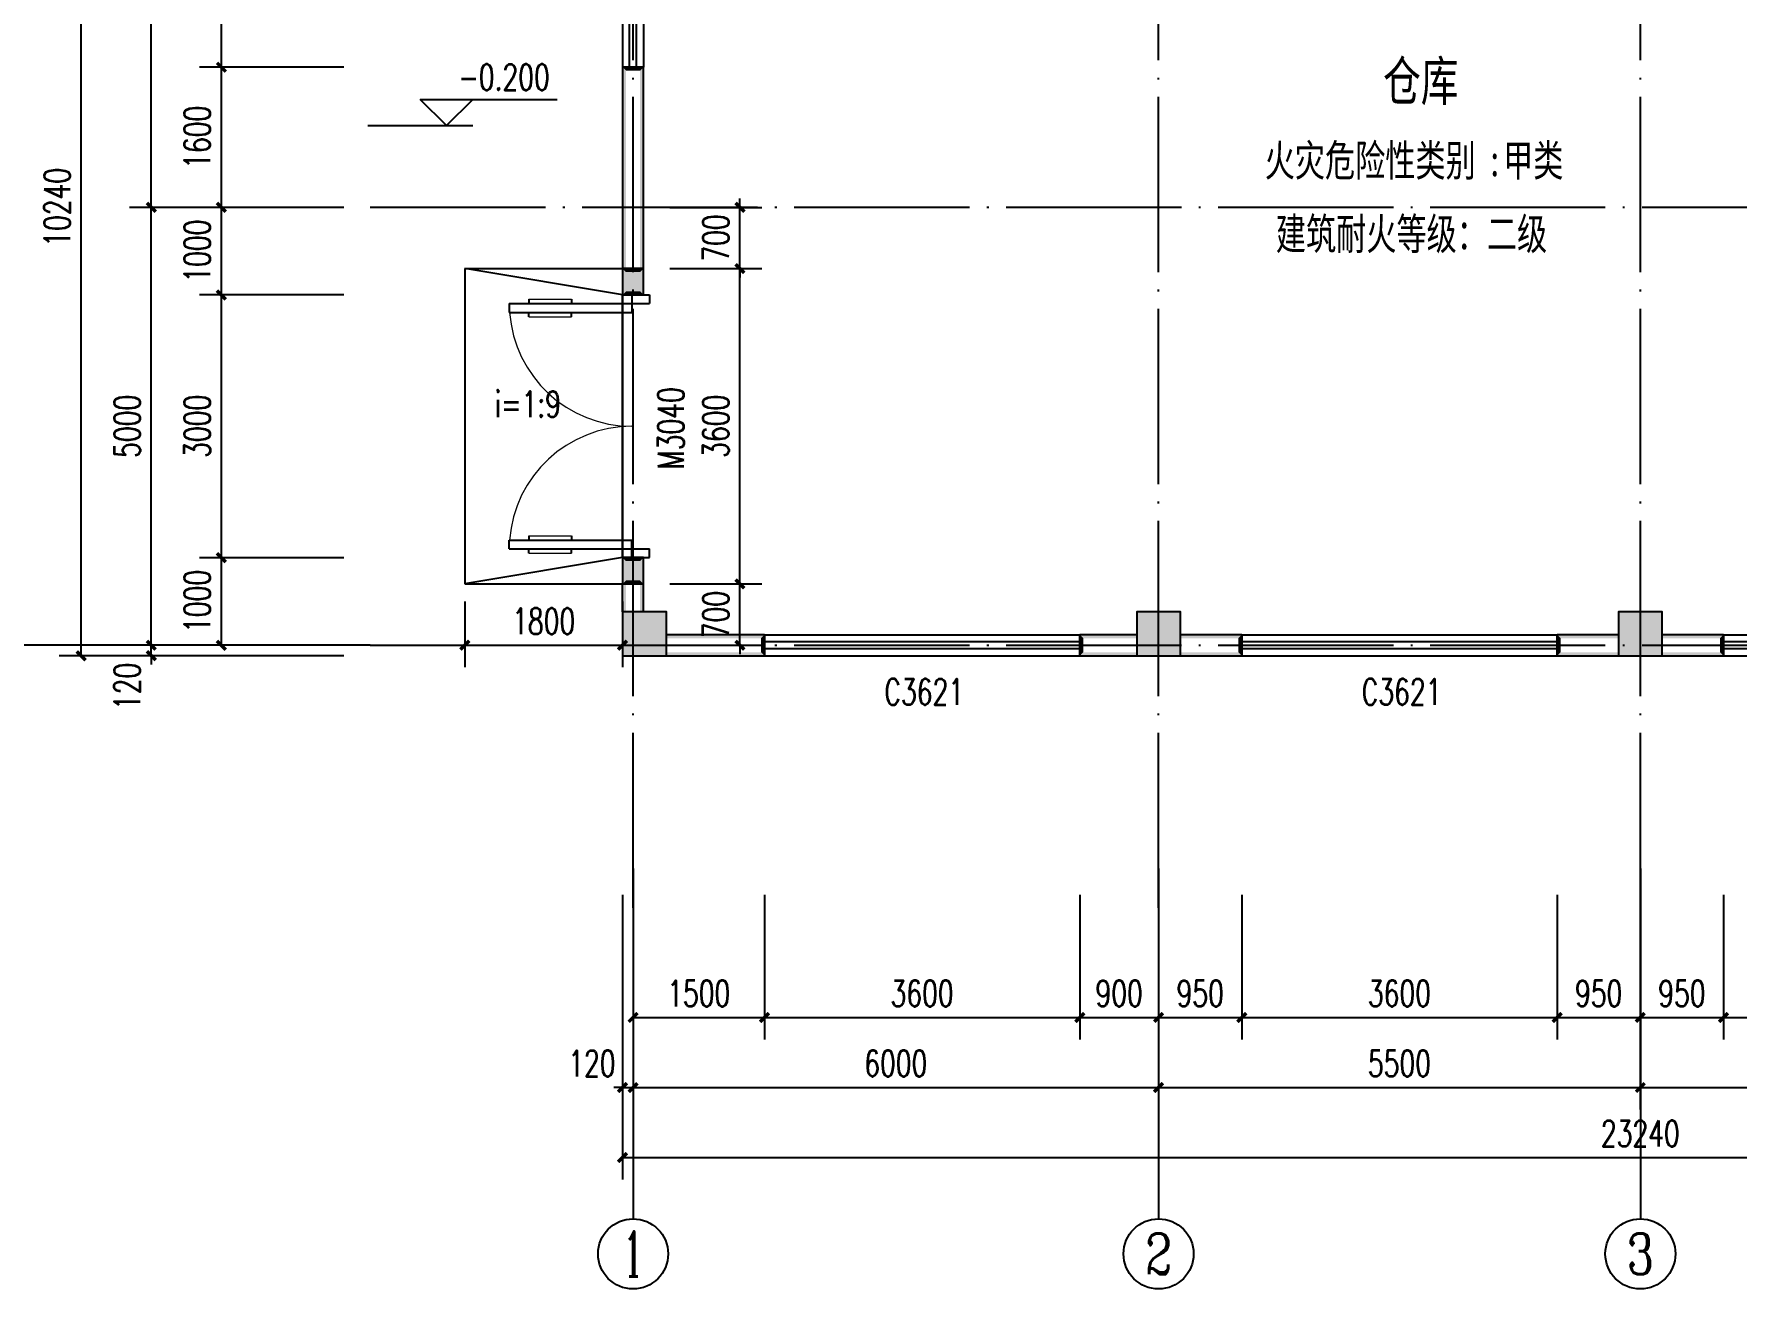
# Model space of a CAD drawing. Extents: x 1885024 to 2490229, y 18495599 to 18794495.
# Drawn here: x 2441440 to 2460882, y 18671531 to 18685860 of the extents above; entities that cross this region are included whole.
import ezdxf
from ezdxf.enums import TextEntityAlignment as Align

# ---------------------------------------------------------------- set-up
doc = ezdxf.new("R2010")
doc.units = 0
doc.header["$LTSCALE"] = 1000
doc.header["$MEASUREMENT"] = 0
doc.linetypes.add('DOTE', pattern=[2.42, 2, -0.2, 0.02, -0.2])
doc.layers.get('Defpoints').update_dxf_attribs({"color": 250})
for name, color, linetype in [('AXIS_TEXT', 7, 'Continuous'), ('AXIS_外部', 171, 'Continuous'), ('COLUMN', 2, 'Continuous'), ('DIM_ELEV', 145, 'Continuous'), ('DIM_SYMB', 165, 'Continuous'), ('DOTE', 1, 'DOTE'), ('GROUND', 150, 'Continuous'), ('PUB_DIM', 161, 'Continuous'), ('PUB_HATCH', 8, 'Continuous'), ('PUB_TEXT', 7, 'Continuous'), ('PUB_WALL', 9, 'Continuous'), ('WALL', 9, 'Continuous'), ('WINDOW', 140, 'Continuous'), ('WINDOW_TEXT', 7, 'Continuous')]:
    doc.layers.add(name, color=color, linetype=linetype)
doc.styles.add('_TCH_AXIS', font='COMPLEX', dxfattribs={"bigfont": 'GBCBIG'})
doc.styles.add('_TCH_DIM', font='SIMPLEX', dxfattribs={"bigfont": 'GBCBIG'})
doc.styles.add('_TCH_DIM_T3', font='SIMPLEX', dxfattribs={"width": 0.705882, "bigfont": 'GBCBIG'})
doc.styles.add('_TCH_WINDOW', font='SIMPLEX', dxfattribs={"height": 3.5, "bigfont": 'GBCBIG'})
doc.styles.add('COMPLEX', font='COMPLEX')
doc.styles.add('HT', font='simhei.ttf', dxfattribs={"width": 0.7})
doc.dimstyles.new('_TCH_ARCH&&100', dxfattribs={"dimtxt": 297.5, "dimasz": 100, "dimexe": 250, "dimexo": 300, "dimgap": 126.25, "dimtad": 1, "dimdec": 0, "dimzin": 0, "dimdsep": 46, "dimtxsty": '_TCH_DIM_T3', "dimblk": 'ARCHTICK', "dimcen": 0.09, "dimclrt": 7, "dimazin": 2, "dimtfac": 1, "dimtdec": 0, "dimtix": 1, "dimtmove": 2, "dimatfit": 3, "dimfxl": 0, "dimtolj": 1, "dimtzin": 0, "dimarcsym": 0})

# ---------------------------------------------------------------- blocks, each defined once
blk = doc.blocks.new('_ArchTick')
at = {"color": 0, "linetype": 'ByBlock', "const_width": 0.4}
blk.add_lwpolyline([(-0.5, -0.5), (0.5, 0.5)], dxfattribs=at)
blk = doc.blocks.new('*D65')
at = {"layer": 'Defpoints', "color": 0}
for p in [(2448399, 18683881), (2449499, 18683881), (2448399, 18683181)]:
    blk.add_point(p, dxfattribs=at)
at = {"layer": 'PUB_DIM', "color": 0, "lineweight": -2}
for p, q in [((2448699, 18683881), (2449749, 18683881)), ((2449499, 18683881), (2449499, 18683981)), ((2449499, 18683181), (2449499, 18683881)), ((2448699, 18683181), (2449749, 18683181)), ((2449499, 18683181), (2449499, 18683081))]:
    blk.add_line(p, q, dxfattribs=at)
at = {"layer": 'PUB_DIM', "color": 0, "lineweight": -2, "xscale": 100, "yscale": 100, "zscale": 100}
for p, rotation in [((2449499, 18683881), 270), ((2449499, 18683181), 90)]:
    blk.add_blockref('_ArchTick', p, dxfattribs=dict(at, rotation=rotation))
at = {"layer": 'PUB_DIM', "color": 7, "insert": (2449224, 18683531), "char_height": 297.5, "attachment_point": 5, "rotation": 90, "style": '_TCH_DIM_T3'}
blk.add_mtext('\\A1;700', dxfattribs=at)
blk = doc.blocks.new('*D66')
at = {"layer": 'Defpoints', "color": 0}
for p in [(2448399, 18683181), (2449499, 18683181), (2448399, 18679581)]:
    blk.add_point(p, dxfattribs=at)
at = {"layer": 'PUB_DIM', "color": 0, "lineweight": -2}
for p, q in [((2448699, 18683181), (2449749, 18683181)), ((2449499, 18679581), (2449499, 18683181)), ((2448699, 18679581), (2449749, 18679581))]:
    blk.add_line(p, q, dxfattribs=at)
at = {"layer": 'PUB_DIM', "color": 0, "lineweight": -2, "xscale": 100, "yscale": 100, "zscale": 100}
for p, rotation in [((2449499, 18683181), 90), ((2449499, 18679581), 270)]:
    blk.add_blockref('_ArchTick', p, dxfattribs=dict(at, rotation=rotation))
at = {"layer": 'PUB_DIM', "color": 7, "insert": (2449224, 18681381), "char_height": 297.5, "attachment_point": 5, "rotation": 90, "style": '_TCH_DIM_T3'}
blk.add_mtext('\\A1;3600', dxfattribs=at)
blk = doc.blocks.new('*D67')
at = {"layer": 'Defpoints', "color": 0}
for p in [(2448399, 18679581), (2449499, 18679581), (2448399, 18678881)]:
    blk.add_point(p, dxfattribs=at)
at = {"layer": 'PUB_DIM', "color": 0, "lineweight": -2}
for p, q in [((2448699, 18679581), (2449749, 18679581)), ((2449499, 18679581), (2449499, 18679681)), ((2449499, 18678881), (2449499, 18679581)), ((2448699, 18678881), (2449749, 18678881)), ((2449499, 18678881), (2449499, 18678781))]:
    blk.add_line(p, q, dxfattribs=at)
at = {"layer": 'PUB_DIM', "color": 0, "lineweight": -2, "xscale": 100, "yscale": 100, "zscale": 100}
for p, rotation in [((2449499, 18679581), 270), ((2449499, 18678881), 90)]:
    blk.add_blockref('_ArchTick', p, dxfattribs=dict(at, rotation=rotation))
at = {"layer": 'PUB_DIM', "color": 7, "insert": (2449224, 18679231), "char_height": 297.5, "attachment_point": 5, "rotation": 90, "style": '_TCH_DIM_T3'}
blk.add_mtext('\\A1;700', dxfattribs=at)
blk = doc.blocks.new('*D70')
at = {"layer": 'Defpoints', "color": 0}
for p in [(2446359, 18679681), (2448159, 18679681), (2448159, 18678881)]:
    blk.add_point(p, dxfattribs=at)
at = {"layer": 'PUB_DIM', "color": 0, "lineweight": -2}
for p, q in [((2446359, 18679381), (2446359, 18678631)), ((2448159, 18679381), (2448159, 18678631)), ((2446359, 18678881), (2448159, 18678881))]:
    blk.add_line(p, q, dxfattribs=at)
at = {"layer": 'PUB_DIM', "color": 0, "lineweight": -2, "xscale": 100, "yscale": 100, "zscale": 100, "rotation": 180}
blk.add_blockref('_ArchTick', (2446359, 18678881), dxfattribs=at)
at = {"layer": 'PUB_DIM', "color": 0, "lineweight": -2, "xscale": 100, "yscale": 100, "zscale": 100}
blk.add_blockref('_ArchTick', (2448159, 18678881), dxfattribs=at)
at = {"layer": 'PUB_DIM', "color": 7, "insert": (2447259, 18679156), "char_height": 297.5, "attachment_point": 5, "style": '_TCH_DIM_T3'}
blk.add_mtext('\\A1;1800', dxfattribs=at)
blk = doc.blocks.new('*D75')
at = {"layer": 'Defpoints', "color": 0}
for p in [(2460729, 18676331), (2464329, 18676331), (2464329, 18674631)]:
    blk.add_point(p, dxfattribs=at)
at = {"layer": 'PUB_DIM', "color": 0, "lineweight": -2}
for p, q in [((2460729, 18676031), (2460729, 18674381)), ((2464329, 18676031), (2464329, 18674381)), ((2460729, 18674631), (2464329, 18674631))]:
    blk.add_line(p, q, dxfattribs=at)
at = {"layer": 'PUB_DIM', "color": 0, "lineweight": -2, "xscale": 100, "yscale": 100, "zscale": 100, "rotation": 180}
blk.add_blockref('_ArchTick', (2460729, 18674631), dxfattribs=at)
at = {"layer": 'PUB_DIM', "color": 0, "lineweight": -2, "xscale": 100, "yscale": 100, "zscale": 100}
blk.add_blockref('_ArchTick', (2464329, 18674631), dxfattribs=at)
at = {"layer": 'PUB_DIM', "color": 7, "insert": (2462529, 18674906), "char_height": 297.5, "attachment_point": 5, "style": '_TCH_DIM_T3'}
blk.add_mtext('\\A1;3600', dxfattribs=at)
blk = doc.blocks.new('*D76')
at = {"layer": 'Defpoints', "color": 0}
for p in [(2459779, 18676331), (2460729, 18676331), (2460729, 18674631)]:
    blk.add_point(p, dxfattribs=at)
at = {"layer": 'PUB_DIM', "color": 0, "lineweight": -2}
for p, q in [((2459779, 18676031), (2459779, 18674381)), ((2460729, 18676031), (2460729, 18674381)), ((2459779, 18674631), (2460729, 18674631))]:
    blk.add_line(p, q, dxfattribs=at)
at = {"layer": 'PUB_DIM', "color": 0, "lineweight": -2, "xscale": 100, "yscale": 100, "zscale": 100, "rotation": 180}
blk.add_blockref('_ArchTick', (2459779, 18674631), dxfattribs=at)
at = {"layer": 'PUB_DIM', "color": 0, "lineweight": -2, "xscale": 100, "yscale": 100, "zscale": 100}
blk.add_blockref('_ArchTick', (2460729, 18674631), dxfattribs=at)
at = {"layer": 'PUB_DIM', "color": 7, "insert": (2460254, 18674906), "char_height": 297.5, "attachment_point": 5, "style": '_TCH_DIM_T3'}
blk.add_mtext('\\A1;950', dxfattribs=at)
blk = doc.blocks.new('*D77')
at = {"layer": 'Defpoints', "color": 0}
for p in [(2458829, 18676331), (2459779, 18676331), (2459779, 18674631)]:
    blk.add_point(p, dxfattribs=at)
at = {"layer": 'PUB_DIM', "color": 0, "lineweight": -2}
for p, q in [((2458829, 18676031), (2458829, 18674381)), ((2459779, 18676031), (2459779, 18674381)), ((2458829, 18674631), (2459779, 18674631))]:
    blk.add_line(p, q, dxfattribs=at)
at = {"layer": 'PUB_DIM', "color": 0, "lineweight": -2, "xscale": 100, "yscale": 100, "zscale": 100, "rotation": 180}
blk.add_blockref('_ArchTick', (2458829, 18674631), dxfattribs=at)
at = {"layer": 'PUB_DIM', "color": 0, "lineweight": -2, "xscale": 100, "yscale": 100, "zscale": 100}
blk.add_blockref('_ArchTick', (2459779, 18674631), dxfattribs=at)
at = {"layer": 'PUB_DIM', "color": 7, "insert": (2459304, 18674906), "char_height": 297.5, "attachment_point": 5, "style": '_TCH_DIM_T3'}
blk.add_mtext('\\A1;950', dxfattribs=at)
blk = doc.blocks.new('*D78')
at = {"layer": 'Defpoints', "color": 0}
for p in [(2455229, 18676331), (2458829, 18676331), (2458829, 18674631)]:
    blk.add_point(p, dxfattribs=at)
at = {"layer": 'PUB_DIM', "color": 0, "lineweight": -2}
for p, q in [((2455229, 18676031), (2455229, 18674381)), ((2458829, 18676031), (2458829, 18674381)), ((2455229, 18674631), (2458829, 18674631))]:
    blk.add_line(p, q, dxfattribs=at)
at = {"layer": 'PUB_DIM', "color": 0, "lineweight": -2, "xscale": 100, "yscale": 100, "zscale": 100, "rotation": 180}
blk.add_blockref('_ArchTick', (2455229, 18674631), dxfattribs=at)
at = {"layer": 'PUB_DIM', "color": 0, "lineweight": -2, "xscale": 100, "yscale": 100, "zscale": 100}
blk.add_blockref('_ArchTick', (2458829, 18674631), dxfattribs=at)
at = {"layer": 'PUB_DIM', "color": 7, "insert": (2457029, 18674906), "char_height": 297.5, "attachment_point": 5, "style": '_TCH_DIM_T3'}
blk.add_mtext('\\A1;3600', dxfattribs=at)
blk = doc.blocks.new('*D79')
at = {"layer": 'Defpoints', "color": 0}
for p in [(2454279, 18676331), (2455229, 18676331), (2455229, 18674631)]:
    blk.add_point(p, dxfattribs=at)
at = {"layer": 'PUB_DIM', "color": 0, "lineweight": -2}
for p, q in [((2454279, 18676031), (2454279, 18674381)), ((2455229, 18676031), (2455229, 18674381)), ((2454279, 18674631), (2455229, 18674631))]:
    blk.add_line(p, q, dxfattribs=at)
at = {"layer": 'PUB_DIM', "color": 0, "lineweight": -2, "xscale": 100, "yscale": 100, "zscale": 100, "rotation": 180}
blk.add_blockref('_ArchTick', (2454279, 18674631), dxfattribs=at)
at = {"layer": 'PUB_DIM', "color": 0, "lineweight": -2, "xscale": 100, "yscale": 100, "zscale": 100}
blk.add_blockref('_ArchTick', (2455229, 18674631), dxfattribs=at)
at = {"layer": 'PUB_DIM', "color": 7, "insert": (2454754, 18674906), "char_height": 297.5, "attachment_point": 5, "style": '_TCH_DIM_T3'}
blk.add_mtext('\\A1;950', dxfattribs=at)
blk = doc.blocks.new('*D80')
at = {"layer": 'Defpoints', "color": 0}
for p in [(2453379, 18676331), (2454279, 18676331), (2454279, 18674631)]:
    blk.add_point(p, dxfattribs=at)
at = {"layer": 'PUB_DIM', "color": 0, "lineweight": -2}
for p, q in [((2453379, 18676031), (2453379, 18674381)), ((2454279, 18676031), (2454279, 18674381)), ((2453379, 18674631), (2454279, 18674631))]:
    blk.add_line(p, q, dxfattribs=at)
at = {"layer": 'PUB_DIM', "color": 0, "lineweight": -2, "xscale": 100, "yscale": 100, "zscale": 100, "rotation": 180}
blk.add_blockref('_ArchTick', (2453379, 18674631), dxfattribs=at)
at = {"layer": 'PUB_DIM', "color": 0, "lineweight": -2, "xscale": 100, "yscale": 100, "zscale": 100}
blk.add_blockref('_ArchTick', (2454279, 18674631), dxfattribs=at)
at = {"layer": 'PUB_DIM', "color": 7, "insert": (2453829, 18674906), "char_height": 297.5, "attachment_point": 5, "style": '_TCH_DIM_T3'}
blk.add_mtext('\\A1;900', dxfattribs=at)
blk = doc.blocks.new('*D81')
at = {"layer": 'Defpoints', "color": 0}
for p in [(2449779, 18676331), (2453379, 18676331), (2453379, 18674631)]:
    blk.add_point(p, dxfattribs=at)
at = {"layer": 'PUB_DIM', "color": 0, "lineweight": -2}
for p, q in [((2449779, 18676031), (2449779, 18674381)), ((2453379, 18676031), (2453379, 18674381)), ((2449779, 18674631), (2453379, 18674631))]:
    blk.add_line(p, q, dxfattribs=at)
at = {"layer": 'PUB_DIM', "color": 0, "lineweight": -2, "xscale": 100, "yscale": 100, "zscale": 100, "rotation": 180}
blk.add_blockref('_ArchTick', (2449779, 18674631), dxfattribs=at)
at = {"layer": 'PUB_DIM', "color": 0, "lineweight": -2, "xscale": 100, "yscale": 100, "zscale": 100}
blk.add_blockref('_ArchTick', (2453379, 18674631), dxfattribs=at)
at = {"layer": 'PUB_DIM', "color": 7, "insert": (2451579, 18674906), "char_height": 297.5, "attachment_point": 5, "style": '_TCH_DIM_T3'}
blk.add_mtext('\\A1;3600', dxfattribs=at)
blk = doc.blocks.new('*D82')
at = {"layer": 'Defpoints', "color": 0}
for p in [(2448279, 18676331), (2449779, 18676331), (2449779, 18674631)]:
    blk.add_point(p, dxfattribs=at)
at = {"layer": 'PUB_DIM', "color": 0, "lineweight": -2}
for p, q in [((2448279, 18676031), (2448279, 18674381)), ((2449779, 18676031), (2449779, 18674381)), ((2448279, 18674631), (2449779, 18674631))]:
    blk.add_line(p, q, dxfattribs=at)
at = {"layer": 'PUB_DIM', "color": 0, "lineweight": -2, "xscale": 100, "yscale": 100, "zscale": 100, "rotation": 180}
blk.add_blockref('_ArchTick', (2448279, 18674631), dxfattribs=at)
at = {"layer": 'PUB_DIM', "color": 0, "lineweight": -2, "xscale": 100, "yscale": 100, "zscale": 100}
blk.add_blockref('_ArchTick', (2449779, 18674631), dxfattribs=at)
at = {"layer": 'PUB_DIM', "color": 7, "insert": (2449029, 18674906), "char_height": 297.5, "attachment_point": 5, "style": '_TCH_DIM_T3'}
blk.add_mtext('\\A1;1500', dxfattribs=at)
blk = doc.blocks.new('*D84')
at = {"layer": 'Defpoints', "color": 0}
for p in [(2443579, 18687281), (2445279, 18687281), (2445279, 18685481)]:
    blk.add_point(p, dxfattribs=at)
at = {"layer": 'PUB_DIM', "color": 0, "lineweight": -2}
for p, q in [((2444979, 18687281), (2443329, 18687281)), ((2443579, 18685481), (2443579, 18687281)), ((2444979, 18685481), (2443329, 18685481))]:
    blk.add_line(p, q, dxfattribs=at)
at = {"layer": 'PUB_DIM', "color": 0, "lineweight": -2, "xscale": 100, "yscale": 100, "zscale": 100}
for p, rotation in [((2443579, 18687281), 90), ((2443579, 18685481), 270)]:
    blk.add_blockref('_ArchTick', p, dxfattribs=dict(at, rotation=rotation))
at = {"layer": 'PUB_DIM', "color": 7, "insert": (2443304, 18686381), "char_height": 297.5, "attachment_point": 5, "rotation": 90, "style": '_TCH_DIM_T3'}
blk.add_mtext('\\A1;1800', dxfattribs=at)
blk = doc.blocks.new('*D85')
at = {"layer": 'Defpoints', "color": 0}
for p in [(2443579, 18685481), (2445279, 18685481), (2445279, 18683881)]:
    blk.add_point(p, dxfattribs=at)
at = {"layer": 'PUB_DIM', "color": 0, "lineweight": -2}
for p, q in [((2444979, 18685481), (2443329, 18685481)), ((2443579, 18683881), (2443579, 18685481)), ((2444979, 18683881), (2443329, 18683881))]:
    blk.add_line(p, q, dxfattribs=at)
at = {"layer": 'PUB_DIM', "color": 0, "lineweight": -2, "xscale": 100, "yscale": 100, "zscale": 100}
for p, rotation in [((2443579, 18685481), 90), ((2443579, 18683881), 270)]:
    blk.add_blockref('_ArchTick', p, dxfattribs=dict(at, rotation=rotation))
at = {"layer": 'PUB_DIM', "color": 7, "insert": (2443304, 18684681), "char_height": 297.5, "attachment_point": 5, "rotation": 90, "style": '_TCH_DIM_T3'}
blk.add_mtext('\\A1;1600', dxfattribs=at)
blk = doc.blocks.new('*D86')
at = {"layer": 'Defpoints', "color": 0}
for p in [(2443579, 18683881), (2445279, 18683881), (2445279, 18682881)]:
    blk.add_point(p, dxfattribs=at)
at = {"layer": 'PUB_DIM', "color": 0, "lineweight": -2}
for p, q in [((2444979, 18683881), (2443329, 18683881)), ((2443579, 18682881), (2443579, 18683881)), ((2444979, 18682881), (2443329, 18682881))]:
    blk.add_line(p, q, dxfattribs=at)
at = {"layer": 'PUB_DIM', "color": 0, "lineweight": -2, "xscale": 100, "yscale": 100, "zscale": 100}
for p, rotation in [((2443579, 18683881), 90), ((2443579, 18682881), 270)]:
    blk.add_blockref('_ArchTick', p, dxfattribs=dict(at, rotation=rotation))
at = {"layer": 'PUB_DIM', "color": 7, "insert": (2443304, 18683381), "char_height": 297.5, "attachment_point": 5, "rotation": 90, "style": '_TCH_DIM_T3'}
blk.add_mtext('\\A1;1000', dxfattribs=at)
blk = doc.blocks.new('*D87')
at = {"layer": 'Defpoints', "color": 0}
for p in [(2443579, 18682881), (2445279, 18682881), (2445279, 18679881)]:
    blk.add_point(p, dxfattribs=at)
at = {"layer": 'PUB_DIM', "color": 0, "lineweight": -2}
for p, q in [((2444979, 18682881), (2443329, 18682881)), ((2443579, 18679881), (2443579, 18682881)), ((2444979, 18679881), (2443329, 18679881))]:
    blk.add_line(p, q, dxfattribs=at)
at = {"layer": 'PUB_DIM', "color": 0, "lineweight": -2, "xscale": 100, "yscale": 100, "zscale": 100}
for p, rotation in [((2443579, 18682881), 90), ((2443579, 18679881), 270)]:
    blk.add_blockref('_ArchTick', p, dxfattribs=dict(at, rotation=rotation))
at = {"layer": 'PUB_DIM', "color": 7, "insert": (2443304, 18681381), "char_height": 297.5, "attachment_point": 5, "rotation": 90, "style": '_TCH_DIM_T3'}
blk.add_mtext('\\A1;3000', dxfattribs=at)
blk = doc.blocks.new('*D88')
at = {"layer": 'Defpoints', "color": 0}
for p in [(2443579, 18679881), (2445279, 18679881), (2445279, 18678881)]:
    blk.add_point(p, dxfattribs=at)
at = {"layer": 'PUB_DIM', "color": 0, "lineweight": -2}
for p, q in [((2444979, 18679881), (2443329, 18679881)), ((2443579, 18678881), (2443579, 18679881)), ((2444979, 18678881), (2443329, 18678881))]:
    blk.add_line(p, q, dxfattribs=at)
at = {"layer": 'PUB_DIM', "color": 0, "lineweight": -2, "xscale": 100, "yscale": 100, "zscale": 100}
for p, rotation in [((2443579, 18679881), 90), ((2443579, 18678881), 270)]:
    blk.add_blockref('_ArchTick', p, dxfattribs=dict(at, rotation=rotation))
at = {"layer": 'PUB_DIM', "color": 7, "insert": (2443304, 18679381), "char_height": 297.5, "attachment_point": 5, "rotation": 90, "style": '_TCH_DIM_T3'}
blk.add_mtext('\\A1;1000', dxfattribs=at)
blk = doc.blocks.new('*D164')
at = {"layer": 'AXIS_外部', "color": 0, "lineweight": -2}
for p, q in [((2442779, 18678881), (2442779, 18678981)), ((2444979, 18678881), (2442529, 18678881)), ((2442779, 18678761), (2442779, 18678881)), ((2444979, 18678761), (2442529, 18678761)), ((2442779, 18678761), (2442779, 18678661))]:
    blk.add_line(p, q, dxfattribs=at)
at = {"layer": 'Defpoints', "color": 0}
for p in [(2442779, 18678881), (2445279, 18678881), (2445279, 18678761)]:
    blk.add_point(p, dxfattribs=at)
at = {"layer": 'AXIS_外部', "color": 0, "lineweight": -2, "xscale": 100, "yscale": 100, "zscale": 100}
for p, rotation in [((2442779, 18678881), 270), ((2442779, 18678761), 90)]:
    blk.add_blockref('_ArchTick', p, dxfattribs=dict(at, rotation=rotation))
at = {"layer": 'AXIS_外部', "color": 7, "insert": (2442504, 18678411), "char_height": 297.5, "attachment_point": 5, "rotation": 90, "style": '_TCH_DIM_T3'}
blk.add_mtext('\\A1;120', dxfattribs=at)
blk = doc.blocks.new('*D165')
at = {"layer": 'AXIS_外部', "color": 0, "lineweight": -2}
for p, q in [((2444979, 18683881), (2442529, 18683881)), ((2442779, 18678881), (2442779, 18683881)), ((2444979, 18678881), (2442529, 18678881))]:
    blk.add_line(p, q, dxfattribs=at)
at = {"layer": 'Defpoints', "color": 0}
for p in [(2442779, 18683881), (2445279, 18683881), (2445279, 18678881)]:
    blk.add_point(p, dxfattribs=at)
at = {"layer": 'AXIS_外部', "color": 0, "lineweight": -2, "xscale": 100, "yscale": 100, "zscale": 100}
for p, rotation in [((2442779, 18683881), 90), ((2442779, 18678881), 270)]:
    blk.add_blockref('_ArchTick', p, dxfattribs=dict(at, rotation=rotation))
at = {"layer": 'AXIS_外部', "color": 7, "insert": (2442504, 18681381), "char_height": 297.5, "attachment_point": 5, "rotation": 90, "style": '_TCH_DIM_T3'}
blk.add_mtext('\\A1;5000', dxfattribs=at)
blk = doc.blocks.new('*D166')
at = {"layer": 'AXIS_外部', "color": 0, "lineweight": -2}
for p, q in [((2444979, 18688881), (2442529, 18688881)), ((2442779, 18683881), (2442779, 18688881)), ((2444979, 18683881), (2442529, 18683881))]:
    blk.add_line(p, q, dxfattribs=at)
at = {"layer": 'Defpoints', "color": 0}
for p in [(2442779, 18688881), (2445279, 18688881), (2445279, 18683881)]:
    blk.add_point(p, dxfattribs=at)
at = {"layer": 'AXIS_外部', "color": 0, "lineweight": -2, "xscale": 100, "yscale": 100, "zscale": 100}
for p, rotation in [((2442779, 18688881), 90), ((2442779, 18683881), 270)]:
    blk.add_blockref('_ArchTick', p, dxfattribs=dict(at, rotation=rotation))
at = {"layer": 'AXIS_外部', "color": 7, "insert": (2442504, 18686381), "char_height": 297.5, "attachment_point": 5, "rotation": 90, "style": '_TCH_DIM_T3'}
blk.add_mtext('\\A1;5000', dxfattribs=at)
blk = doc.blocks.new('*D168')
at = {"layer": 'AXIS_外部', "color": 0, "lineweight": -2}
for p, q in [((2444979, 18689001), (2441729, 18689001)), ((2441979, 18678761), (2441979, 18689001)), ((2444979, 18678761), (2441729, 18678761))]:
    blk.add_line(p, q, dxfattribs=at)
at = {"layer": 'Defpoints', "color": 0}
for p in [(2441979, 18689001), (2445279, 18689001), (2445279, 18678761)]:
    blk.add_point(p, dxfattribs=at)
at = {"layer": 'AXIS_外部', "color": 0, "lineweight": -2, "xscale": 100, "yscale": 100, "zscale": 100}
for p, rotation in [((2441979, 18689001), 90), ((2441979, 18678761), 270)]:
    blk.add_blockref('_ArchTick', p, dxfattribs=dict(at, rotation=rotation))
at = {"layer": 'AXIS_外部', "color": 7, "insert": (2441704, 18683881), "char_height": 297.5, "attachment_point": 5, "rotation": 90, "style": '_TCH_DIM_T3'}
blk.add_mtext('\\A1;10240', dxfattribs=at)
blk = doc.blocks.new('*D169')
at = {"layer": 'AXIS_外部', "color": 0, "lineweight": -2}
for p, q in [((2448159, 18676031), (2448159, 18673581)), ((2448279, 18676031), (2448279, 18673581)), ((2448159, 18673831), (2448059, 18673831)), ((2448159, 18673831), (2448279, 18673831)), ((2448279, 18673831), (2448379, 18673831))]:
    blk.add_line(p, q, dxfattribs=at)
at = {"layer": 'Defpoints', "color": 0}
for p in [(2448159, 18676331), (2448279, 18676331), (2448279, 18673831)]:
    blk.add_point(p, dxfattribs=at)
at = {"layer": 'AXIS_外部', "color": 0, "lineweight": -2, "xscale": 100, "yscale": 100, "zscale": 100}
blk.add_blockref('_ArchTick', (2448159, 18673831), dxfattribs=at)
at = {"layer": 'AXIS_外部', "color": 0, "lineweight": -2, "xscale": 100, "yscale": 100, "zscale": 100, "rotation": 180}
blk.add_blockref('_ArchTick', (2448279, 18673831), dxfattribs=at)
at = {"layer": 'AXIS_外部', "color": 7, "insert": (2447809, 18674106), "char_height": 297.5, "attachment_point": 5, "style": '_TCH_DIM_T3'}
blk.add_mtext('\\A1;120', dxfattribs=at)
blk = doc.blocks.new('*D170')
at = {"layer": 'AXIS_外部', "color": 0, "lineweight": -2}
for p, q in [((2448279, 18676031), (2448279, 18673581)), ((2454279, 18676031), (2454279, 18673581)), ((2448279, 18673831), (2454279, 18673831))]:
    blk.add_line(p, q, dxfattribs=at)
at = {"layer": 'Defpoints', "color": 0}
for p in [(2448279, 18676331), (2454279, 18676331), (2454279, 18673831)]:
    blk.add_point(p, dxfattribs=at)
at = {"layer": 'AXIS_外部', "color": 0, "lineweight": -2, "xscale": 100, "yscale": 100, "zscale": 100, "rotation": 180}
blk.add_blockref('_ArchTick', (2448279, 18673831), dxfattribs=at)
at = {"layer": 'AXIS_外部', "color": 0, "lineweight": -2, "xscale": 100, "yscale": 100, "zscale": 100}
blk.add_blockref('_ArchTick', (2454279, 18673831), dxfattribs=at)
at = {"layer": 'AXIS_外部', "color": 7, "insert": (2451279, 18674106), "char_height": 297.5, "attachment_point": 5, "style": '_TCH_DIM_T3'}
blk.add_mtext('\\A1;6000', dxfattribs=at)
blk = doc.blocks.new('*D171')
at = {"layer": 'AXIS_外部', "color": 0, "lineweight": -2}
for p, q in [((2454279, 18676031), (2454279, 18673581)), ((2459779, 18676031), (2459779, 18673581)), ((2454279, 18673831), (2459779, 18673831))]:
    blk.add_line(p, q, dxfattribs=at)
at = {"layer": 'Defpoints', "color": 0}
for p in [(2454279, 18676331), (2459779, 18676331), (2459779, 18673831)]:
    blk.add_point(p, dxfattribs=at)
at = {"layer": 'AXIS_外部', "color": 0, "lineweight": -2, "xscale": 100, "yscale": 100, "zscale": 100, "rotation": 180}
blk.add_blockref('_ArchTick', (2454279, 18673831), dxfattribs=at)
at = {"layer": 'AXIS_外部', "color": 0, "lineweight": -2, "xscale": 100, "yscale": 100, "zscale": 100}
blk.add_blockref('_ArchTick', (2459779, 18673831), dxfattribs=at)
at = {"layer": 'AXIS_外部', "color": 7, "insert": (2457029, 18674106), "char_height": 297.5, "attachment_point": 5, "style": '_TCH_DIM_T3'}
blk.add_mtext('\\A1;5500', dxfattribs=at)
blk = doc.blocks.new('*D172')
at = {"layer": 'AXIS_外部', "color": 0, "lineweight": -2}
for p, q in [((2459779, 18676031), (2459779, 18673581)), ((2465279, 18676031), (2465279, 18673581)), ((2459779, 18673831), (2465279, 18673831))]:
    blk.add_line(p, q, dxfattribs=at)
at = {"layer": 'Defpoints', "color": 0}
for p in [(2459779, 18676331), (2465279, 18676331), (2465279, 18673831)]:
    blk.add_point(p, dxfattribs=at)
at = {"layer": 'AXIS_外部', "color": 0, "lineweight": -2, "xscale": 100, "yscale": 100, "zscale": 100, "rotation": 180}
blk.add_blockref('_ArchTick', (2459779, 18673831), dxfattribs=at)
at = {"layer": 'AXIS_外部', "color": 0, "lineweight": -2, "xscale": 100, "yscale": 100, "zscale": 100}
blk.add_blockref('_ArchTick', (2465279, 18673831), dxfattribs=at)
at = {"layer": 'AXIS_外部', "color": 7, "insert": (2462529, 18674106), "char_height": 297.5, "attachment_point": 5, "style": '_TCH_DIM_T3'}
blk.add_mtext('\\A1;5500', dxfattribs=at)
blk = doc.blocks.new('*D175')
at = {"layer": 'AXIS_外部', "color": 0, "lineweight": -2}
for p, q in [((2448159, 18676031), (2448159, 18672781)), ((2471399, 18676031), (2471399, 18672781)), ((2448159, 18673031), (2471399, 18673031))]:
    blk.add_line(p, q, dxfattribs=at)
at = {"layer": 'Defpoints', "color": 0}
for p in [(2448159, 18676331), (2471399, 18676331), (2471399, 18673031)]:
    blk.add_point(p, dxfattribs=at)
at = {"layer": 'AXIS_外部', "color": 0, "lineweight": -2, "xscale": 100, "yscale": 100, "zscale": 100, "rotation": 180}
blk.add_blockref('_ArchTick', (2448159, 18673031), dxfattribs=at)
at = {"layer": 'AXIS_外部', "color": 0, "lineweight": -2, "xscale": 100, "yscale": 100, "zscale": 100}
blk.add_blockref('_ArchTick', (2471399, 18673031), dxfattribs=at)
at = {"layer": 'AXIS_外部', "color": 7, "insert": (2459779, 18673306), "char_height": 297.5, "attachment_point": 5, "style": '_TCH_DIM_T3'}
blk.add_mtext('\\A1;23240', dxfattribs=at)
blk = doc.blocks.new('$WINLIB2D$00000001')
for p, q in [((-0.5, 0.5), (0.5, 0.5)), ((-0.5, 0.5), (-0.5, -0.5)), ((0.5, -0.5), (0.5, 0.5)), ((0.5, 0.1667), (-0.5, 0.1667)), ((0.5, -0.1667), (-0.5, -0.1667)), ((-0.5, -0.5), (0.5, -0.5))]:
    blk.add_line(p, q)
blk = doc.blocks.new('$DorLib2D$00000011')
for p, q in [((-0.4667, 0.4709), (-0.4667, -0.0625)), ((-0.4667, 0.4709), (-0.4333, 0.4709)), ((-0.4333, 0.4709), (-0.4333, 0.0042)), ((0.4333, 0.4709), (0.4333, 0.0042)), ((0.4667, 0.4709), (0.4333, 0.4709)), ((0.4667, 0.4709), (0.4667, -0.0625)), ((-0.4833, 0.3962), (-0.4667, 0.3962)), ((-0.4167, 0.3962), (-0.4333, 0.3962)), ((0.4167, 0.3962), (0.4333, 0.3962)), ((0.4833, 0.3962), (0.4667, 0.3962)), ((-0.4833, 0.2346), (-0.4667, 0.2346)), ((-0.4167, 0.2346), (-0.4333, 0.2346)), ((0.4167, 0.2346), (0.4333, 0.2346)), ((0.4833, 0.2346), (0.4667, 0.2346)), ((-0.5, 0.0042), (-0.4333, 0.0042)), ((-0.5, 0.0042), (-0.5, -0.0625)), ((0.5, 0.0042), (0.4333, 0.0042)), ((0.5, 0.0042), (0.5, -0.0625)), ((-0.5, -0.0625), (-0.4667, -0.0625)), ((0.5, -0.0625), (0.4667, -0.0625))]:
    blk.add_line(p, q)
at = {"lineweight": 13}
for p, q in [((-0.4833, 0.3962), (-0.4833, 0.2346)), ((-0.4167, 0.3962), (-0.4167, 0.2346)), ((0.4167, 0.3962), (0.4167, 0.2346)), ((0.4833, 0.3962), (0.4833, 0.2346))]:
    blk.add_line(p, q, dxfattribs=at)
for centre, start, end in [((-0.4667, 0.0042), 0, 85.90396), ((0.4667, 0.0042), 94.09604, 180)]:
    blk.add_arc(centre, 0.4667, start, end, dxfattribs=at)
blk = doc.blocks.new('_AXISO')
blk.add_circle((0, 0), 0.5)
at = {"layer": 'AXIS_TEXT', "style": 'COMPLEX', "width": 1.041667}
blk.add_attdef('A', text='', height=0.56, dxfattribs=at).set_placement((-0.25, -0.28), (0.25, -0.28), align=Align.FIT)
blk = doc.blocks.new('_FZH')
blk.add_lwpolyline([(-0.5, -0.5), (0.5, -0.5), (0.5, 0.5), (-0.5, 0.5)], close=True)
at = {"layer": 'PUB_HATCH'}
blk.add_solid([(-0.5, -0.5), (0.5, -0.5), (-0.5, 0.5), (0.5, 0.5)], dxfattribs=at)

msp = doc.modelspace()

# ---------------------------------------------------------------- hatches: boundary and pattern name
at = {"layer": 'PUB_WALL'}
for color, points in [(256, [(2448399.3, 18685481.2), (2448159.3, 18685481.2), (2448199.3, 18685441.2), (2448359.3, 18685441.2)]), (256, [(2448159.3, 18683181.2), (2448199.3, 18683181.2), (2448199.3, 18685441.2), (2448159.3, 18685481.2)]), (256, [(2448359.3, 18683181.2), (2448399.3, 18683181.2), (2448399.3, 18685481.2), (2448359.3, 18685441.2)]), (256, [(2448399.3, 18683181.2), (2448159.3, 18683181.2), (2448199.3, 18683141.2), (2448359.3, 18683141.2)]), (256, [(2448159.3, 18683181.2), (2448159.3, 18682881.2), (2448199.3, 18682921.2), (2448199.3, 18683141.2)]), (256, [(2448399.3, 18682881.2), (2448399.3, 18683181.2), (2448359.3, 18683141.2), (2448359.3, 18682921.2)]), (256, [(2448159.3, 18682881.2), (2448399.3, 18682881.2), (2448359.3, 18682921.2), (2448199.3, 18682921.2)]), (256, [(2448399.3, 18679881.2), (2448159.3, 18679881.2), (2448199.3, 18679841.2), (2448359.3, 18679841.2)]), (256, [(2448159.3, 18679881.2), (2448159.3, 18679581.2), (2448199.3, 18679621.2), (2448199.3, 18679841.2)]), (256, [(2448399.3, 18679581.2), (2448399.3, 18679881.2), (2448359.3, 18679841.2), (2448359.3, 18679621.2)]), (256, [(2448159.3, 18679581.2), (2448399.3, 18679581.2), (2448359.3, 18679621.2), (2448199.3, 18679621.2)]), (256, [(2448199.3, 18679581.2), (2448159.3, 18679581.2), (2448159.3, 18679261.2), (2448199.3, 18679261.2)]), (256, [(2448399.3, 18679581.2), (2448359.3, 18679581.2), (2448359.3, 18679261.2), (2448399.3, 18679261.2)]), (2, [(2448659.3, 18679261.2), (2448159.3, 18679261.2), (2448199.3, 18679221.2), (2448619.3, 18679221.2)]), (2, [(2448159.3, 18679261.2), (2448159.3, 18678761.2), (2448199.3, 18678801.2), (2448199.3, 18679221.2)]), (2, [(2448659.3, 18678761.2), (2448659.3, 18679261.2), (2448619.3, 18679221.2), (2448619.3, 18678801.2)]), (2, [(2454529.3, 18679261.2), (2454029.3, 18679261.2), (2454069.3, 18679221.2), (2454489.3, 18679221.2)]), (2, [(2454029.3, 18679261.2), (2454029.3, 18678761.2), (2454069.3, 18678801.2), (2454069.3, 18679221.2)]), (2, [(2454529.3, 18678761.2), (2454529.3, 18679261.2), (2454489.3, 18679221.2), (2454489.3, 18678801.2)]), (2, [(2460029.3, 18679261.2), (2459529.3, 18679261.2), (2459569.3, 18679221.2), (2459989.3, 18679221.2)]), (2, [(2459529.3, 18679261.2), (2459529.3, 18678761.2), (2459569.3, 18678801.2), (2459569.3, 18679221.2)]), (2, [(2460029.3, 18678761.2), (2460029.3, 18679261.2), (2459989.3, 18679221.2), (2459989.3, 18678801.2)]), (256, [(2448659.3, 18679001.2), (2448659.3, 18678961.2), (2449739.3, 18678961.2), (2449779.3, 18679001.2)]), (256, [(2449779.3, 18678761.2), (2449779.3, 18679001.2), (2449739.3, 18678961.2), (2449739.3, 18678801.2)]), (256, [(2454029.3, 18678961.2), (2454029.3, 18679001.2), (2453379.3, 18679001.2), (2453419.3, 18678961.2)]), (256, [(2453379.3, 18679001.2), (2453379.3, 18678761.2), (2453419.3, 18678801.2), (2453419.3, 18678961.2)]), (256, [(2454529.3, 18679001.2), (2454529.3, 18678961.2), (2455189.3, 18678961.2), (2455229.3, 18679001.2)]), (256, [(2455229.3, 18678761.2), (2455229.3, 18679001.2), (2455189.3, 18678961.2), (2455189.3, 18678801.2)]), (256, [(2459529.3, 18678961.2), (2459529.3, 18679001.2), (2458829.3, 18679001.2), (2458869.3, 18678961.2)]), (256, [(2458829.3, 18679001.2), (2458829.3, 18678761.2), (2458869.3, 18678801.2), (2458869.3, 18678961.2)]), (256, [(2460029.3, 18679001.2), (2460029.3, 18678961.2), (2460689.3, 18678961.2), (2460729.3, 18679001.2)]), (256, [(2460729.3, 18678761.2), (2460729.3, 18679001.2), (2460689.3, 18678961.2), (2460689.3, 18678801.2)]), (2, [(2448159.3, 18678761.2), (2448659.3, 18678761.2), (2448619.3, 18678801.2), (2448199.3, 18678801.2)]), (256, [(2448659.3, 18678801.2), (2448659.3, 18678761.2), (2449779.3, 18678761.2), (2449739.3, 18678801.2)]), (256, [(2454029.3, 18678761.2), (2454029.3, 18678801.2), (2453419.3, 18678801.2), (2453379.3, 18678761.2)]), (2, [(2454029.3, 18678761.2), (2454529.3, 18678761.2), (2454489.3, 18678801.2), (2454069.3, 18678801.2)]), (256, [(2454529.3, 18678801.2), (2454529.3, 18678761.2), (2455229.3, 18678761.2), (2455189.3, 18678801.2)]), (256, [(2459529.3, 18678761.2), (2459529.3, 18678801.2), (2458869.3, 18678801.2), (2458829.3, 18678761.2)]), (2, [(2459529.3, 18678761.2), (2460029.3, 18678761.2), (2459989.3, 18678801.2), (2459569.3, 18678801.2)]), (256, [(2460029.3, 18678801.2), (2460029.3, 18678761.2), (2460729.3, 18678761.2), (2460689.3, 18678801.2)])]:
    msp.add_hatch(color=color, dxfattribs=at).paths.add_polyline_path(points)

# ---------------------------------------------------------------- linework, layer by layer
at = {"layer": 'AXIS_外部'}
for p, q in [((2445279.3, 18678881.2), (2441279.3, 18678881.2)), ((2448279.3, 18676331.2), (2448279.3, 18672331.2)), ((2454279.3, 18676331.2), (2454279.3, 18672331.2)), ((2459779.3, 18676331.2), (2459779.3, 18672331.2))]:
    msp.add_line(p, q, dxfattribs=at)
at = {"layer": 'DIM_ELEV'}
for p, q in [((2446149.5, 18684814), (2445849.5, 18685114)), ((2445849.5, 18685114), (2447414.5, 18685114)), ((2446149.5, 18684814), (2446449.5, 18685114)), ((2445249.5, 18684814), (2446449.5, 18684814))]:
    msp.add_line(p, q, dxfattribs=at)
at = {"layer": 'DIM_SYMB'}
msp.add_lwpolyline([(2447822.1, 18681381.2, 0, 0, 0), (2446659.3, 18681381.2, 80, 0, 0), (2446359.3, 18681381.2, 0, 0, 0)], format="xyseb", dxfattribs=at)
at = {"layer": 'DOTE'}
for p, q in [((2448279.3, 18675881.2), (2448279.3, 18691881.2)), ((2454279.3, 18675881.2), (2454279.3, 18691881.2)), ((2459779.3, 18675881.2), (2459779.3, 18691881.2)), ((2445279.3, 18683881.2), (2474279.3, 18683881.2)), ((2445279.3, 18678881.2), (2474279.3, 18678881.2))]:
    msp.add_line(p, q, dxfattribs=at)
at = {"layer": 'GROUND'}
for p, q in [((2446359.3, 18683181.2), (2446359.3, 18679581.2)), ((2446359.3, 18683181.2), (2448159.3, 18683181.2)), ((2448159.3, 18682881.2), (2446359.3, 18683181.2)), ((2448159.3, 18683181.2), (2448159.3, 18679881.2)), ((2448159.3, 18679881.2), (2446359.3, 18679581.2)), ((2446359.3, 18679581.2), (2448159.3, 18679581.2))]:
    msp.add_line(p, q, dxfattribs=at)
at = {"layer": 'WALL'}
for p, q in [((2448399.3, 18685481.2), (2448159.3, 18685481.2)), ((2448159.3, 18685481.2), (2448159.3, 18683181.2)), ((2448399.3, 18683181.2), (2448399.3, 18685481.2)), ((2448159.3, 18679261.2), (2448159.3, 18679581.2)), ((2448399.3, 18679261.2), (2448399.3, 18679581.2)), ((2449779.3, 18679001.2), (2448659.3, 18679001.2)), ((2449779.3, 18678761.2), (2449779.3, 18679001.2)), ((2454029.3, 18679001.2), (2453379.3, 18679001.2)), ((2453379.3, 18679001.2), (2453379.3, 18678761.2)), ((2455229.3, 18679001.2), (2454529.3, 18679001.2)), ((2455229.3, 18678761.2), (2455229.3, 18679001.2)), ((2459529.3, 18679001.2), (2458829.3, 18679001.2)), ((2458829.3, 18679001.2), (2458829.3, 18678761.2)), ((2460729.3, 18679001.2), (2460029.3, 18679001.2)), ((2460729.3, 18678761.2), (2460729.3, 18679001.2)), ((2448159.3, 18678881.2), (2448159.3, 18678881.2)), ((2448344.3, 18678881.2), (2448344.3, 18678881.2)), ((2448529.3, 18678881.2), (2448529.3, 18678881.2)), ((2448659.3, 18678761.2), (2449779.3, 18678761.2)), ((2453379.3, 18678761.2), (2454029.3, 18678761.2)), ((2454529.3, 18678761.2), (2455229.3, 18678761.2)), ((2458829.3, 18678761.2), (2459529.3, 18678761.2)), ((2460029.3, 18678761.2), (2460729.3, 18678761.2))]:
    msp.add_line(p, q, dxfattribs=at)
at = {"layer": 'WINDOW'}
msp.add_line((2448159.3, 18679881.2), (2448159.3, 18682881.2), dxfattribs=at)

# ---------------------------------------------------------------- block references
at = {"layer": 'AXIS_外部'}
ref = msp.add_blockref('_AXISO', (2448279.3, 18671931.2), dxfattribs=dict(at, xscale=800, yscale=800, zscale=800))
ref.add_attrib('A', '1', dxfattribs={"layer": 'AXIS_TEXT', "height": 514.7, "style": '_TCH_AXIS'}).set_placement((2448169, 18671673.8), (2448389.6, 18671673.8), align=Align.FIT)
ref = msp.add_blockref('_AXISO', (2454279.3, 18671931.2), dxfattribs=dict(at, xscale=800, yscale=800, zscale=800))
ref.add_attrib('A', '2', dxfattribs={"layer": 'AXIS_TEXT', "height": 465.9, "style": '_TCH_AXIS'}).set_placement((2454124, 18671698.2), (2454434.6, 18671698.2), align=Align.FIT)
ref = msp.add_blockref('_AXISO', (2459779.3, 18671931.2), dxfattribs=dict(at, xscale=800, yscale=800, zscale=800))
ref.add_attrib('A', '3', dxfattribs={"layer": 'AXIS_TEXT', "height": 465.9, "style": '_TCH_AXIS'}).set_placement((2459624, 18671698.2), (2459934.6, 18671698.2), align=Align.FIT)
at = {"layer": 'COLUMN', "xscale": 240, "yscale": 300, "zscale": 300}
for p in [(2448279.3, 18683031.2), (2448279.3, 18679731.2)]:
    msp.add_blockref('_FZH', p, dxfattribs=at)
at = {"layer": 'COLUMN', "color": 2, "xscale": 500, "yscale": 500, "zscale": 500}
for p in [(2448409.3, 18679011.2), (2454279.3, 18679011.2), (2459779.3, 18679011.2)]:
    msp.add_blockref('_FZH', p, dxfattribs=at)
at = {"layer": 'WINDOW'}
ref = msp.add_blockref('$WINLIB2D$00000001', (2448279.3, 18686381.2), dxfattribs=dict(at, xscale=-1800, yscale=240, zscale=-1800, rotation=90))
ref.add_attrib('A', 'C1821', (2448960.6, 18685971.2), dxfattribs={"layer": 'WINDOW_TEXT', "height": 297.5, "rotation": 90, "style": '_TCH_WINDOW', "width": 0.705882})
ref = msp.add_blockref('$DorLib2D$00000011', (2448279.3, 18681381.2), dxfattribs=dict(at, xscale=3000, yscale=3000, zscale=3000, rotation=90))
ref.add_attrib('A', 'M3040', (2448860.8, 18680891.2), dxfattribs={"layer": 'WINDOW_TEXT', "height": 297.5, "rotation": 90, "style": '_TCH_WINDOW', "width": 0.705882})
ref = msp.add_blockref('$WINLIB2D$00000001', (2451579.3, 18678881.2), dxfattribs=dict(at, xscale=-3600.000000003725, yscale=-240, zscale=-3600.000000003725, rotation=180))
ref.add_attrib('A', 'C3621', (2451149.3, 18678199.9), dxfattribs={"layer": 'WINDOW_TEXT', "height": 297.5, "style": '_TCH_WINDOW', "width": 0.705882})
ref = msp.add_blockref('$WINLIB2D$00000001', (2457029.3, 18678881.2), dxfattribs=dict(at, xscale=-3600.000000003725, yscale=-240, zscale=-3600.000000003725, rotation=180))
ref.add_attrib('A', 'C3621', (2456599.3, 18678199.9), dxfattribs={"layer": 'WINDOW_TEXT', "height": 297.5, "style": '_TCH_WINDOW', "width": 0.705882})
ref = msp.add_blockref('$WINLIB2D$00000001', (2462529.3, 18678881.2), dxfattribs=dict(at, xscale=-3600.000000003725, yscale=-240, zscale=-3600.000000003725, rotation=180))
ref.add_attrib('A', 'C3621', (2462099.3, 18678199.9), dxfattribs={"layer": 'WINDOW_TEXT', "height": 297.5, "style": '_TCH_WINDOW', "width": 0.705882})

# ---------------------------------------------------------------- texts
at = {"layer": 'PUB_TEXT'}
for s, height, style, width, p in [('仓库', 450.63, 'HT', 0.7, (2456842.7, 18685098.3)), ('-0.200', 297.5, '_TCH_DIM', 0.705882, (2446284.5, 18685219))]:
    msp.add_text(s, height=height, dxfattribs=dict(at, style=style, width=width)).set_placement(p)
at = {"layer": 'PUB_TEXT', "color": 6, "style": 'HT', "width": 0.7}
for s, height, p in [('火灾危险性类别', 360.51, (2455490.4, 18684236.3)), ('甲类', 360.51, (2458212.4, 18684236.3)), (':', 360.5, (2458031, 18684236.3)), ('建筑耐火等级：二级', 360.51, (2455617.8, 18683397.8))]:
    msp.add_text(s, height=height, dxfattribs=at).set_placement(p)
at = {"layer": 'PUB_TEXT', "style": '_TCH_DIM', "width": 0.705882}
msp.add_text('i=1:9', height=297.5, rotation=360, dxfattribs=at).set_placement((2446700.7, 18681486.2))

# ---------------------------------------------------------------- dimensions: what is measured, and where the dimension line sits
at = {"layer": 'AXIS_外部'}
for p1, p2, distance, picture, middle in [((2445279.3, 18678761.2), (2445279.3, 18689001.2), 3300, '*D168', (2441704.3, 18683881.2)), ((2445279.3, 18683881.2), (2445279.3, 18688881.2), 2500, '*D166', (2442504.3, 18686381.2)), ((2445279.3, 18678881.2), (2445279.3, 18683881.2), 2500, '*D165', (2442504.3, 18681381.2)), ((2448159.3, 18676331.2), (2471399.3, 18676331.2), -3300, '*D175', (2459779.3, 18673306.2)), ((2448279.3, 18676331.2), (2454279.3, 18676331.2), -2500, '*D170', (2451279.3, 18674106.2)), ((2454279.3, 18676331.2), (2459779.3, 18676331.2), -2500, '*D171', (2457029.3, 18674106.2)), ((2459779.3, 18676331.2), (2465279.3, 18676331.2), -2500, '*D172', (2462529.3, 18674106.2))]:
    dim = msp.add_aligned_dim(p1=p1, p2=p2, distance=distance, dimstyle='_TCH_ARCH&&100', dxfattribs=at)
    dim.commit()
    dim.dimension.update_dxf_attribs({"geometry": picture, "text_midpoint": middle})
for base, p1, p2, angle, picture, middle in [((2442779.3, 18678881.2), (2445279.3, 18678761.2), (2445279.3, 18678881.2), 90, '*D164', (2442504.3, 18678411.2)), ((2448279.3, 18673831.2), (2448159.3, 18676331.2), (2448279.3, 18676331.2), 0, '*D169', (2447809.3, 18674106.2))]:
    dim = msp.add_linear_dim(base=base, p1=p1, p2=p2, angle=angle, dimstyle='_TCH_ARCH&&100', dxfattribs=at)
    dim.commit()
    dim.dimension.update_dxf_attribs({"geometry": picture, "text_midpoint": middle, "dimtype": 129})
at = {"layer": 'PUB_DIM'}
for p1, p2, distance, picture, middle in [((2445279.3, 18685481.2), (2445279.3, 18687281.2), 1700, '*D84', (2443304.3, 18686381.2)), ((2445279.3, 18683881.2), (2445279.3, 18685481.2), 1700, '*D85', (2443304.3, 18684681.2)), ((2445279.3, 18682881.2), (2445279.3, 18683881.2), 1700, '*D86', (2443304.3, 18683381.2)), ((2448399.3, 18683181.2), (2448399.3, 18683881.2), -1100, '*D65', (2449224.3, 18683531.2)), ((2448399.3, 18679581.2), (2448399.3, 18683181.2), -1100, '*D66', (2449224.3, 18681381.2)), ((2445279.3, 18679881.2), (2445279.3, 18682881.2), 1700, '*D87', (2443304.3, 18681381.2)), ((2445279.3, 18678881.2), (2445279.3, 18679881.2), 1700, '*D88', (2443304.3, 18679381.2)), ((2446359.3, 18679681.2), (2448159.3, 18679681.2), -800, '*D70', (2447259.3, 18679156.2)), ((2448399.3, 18678881.2), (2448399.3, 18679581.2), -1100, '*D67', (2449224.3, 18679231.2)), ((2448279.3, 18676331.2), (2449779.3, 18676331.2), -1700, '*D82', (2449029.3, 18674906.2)), ((2449779.3, 18676331.2), (2453379.3, 18676331.2), -1700, '*D81', (2451579.3, 18674906.2)), ((2453379.3, 18676331.2), (2454279.3, 18676331.2), -1700, '*D80', (2453829.3, 18674906.2)), ((2454279.3, 18676331.2), (2455229.3, 18676331.2), -1700, '*D79', (2454754.3, 18674906.2)), ((2455229.3, 18676331.2), (2458829.3, 18676331.2), -1700, '*D78', (2457029.3, 18674906.2)), ((2458829.3, 18676331.2), (2459779.3, 18676331.2), -1700, '*D77', (2459304.3, 18674906.2)), ((2459779.3, 18676331.2), (2460729.3, 18676331.2), -1700, '*D76', (2460254.3, 18674906.2)), ((2460729.3, 18676331.2), (2464329.3, 18676331.2), -1700, '*D75', (2462529.3, 18674906.2))]:
    dim = msp.add_aligned_dim(p1=p1, p2=p2, distance=distance, dimstyle='_TCH_ARCH&&100', dxfattribs=at)
    dim.commit()
    dim.dimension.update_dxf_attribs({"geometry": picture, "text_midpoint": middle})

doc.saveas('drawing.dxf')
